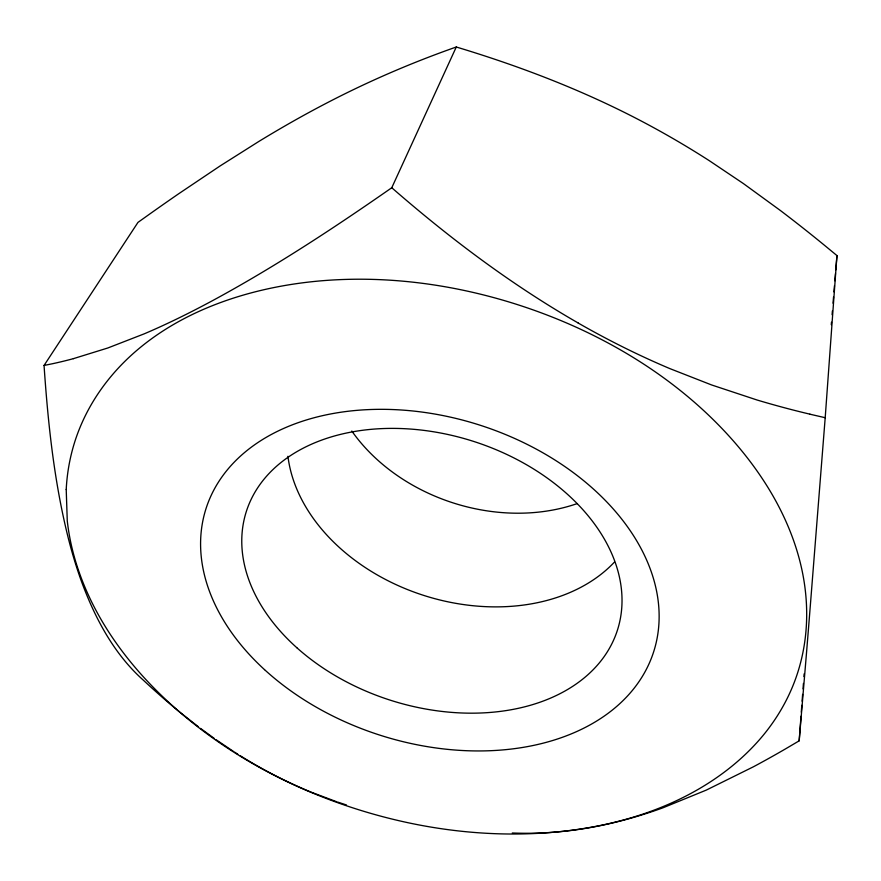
<?xml version="1.0" encoding="UTF-8"?>
<svg xmlns="http://www.w3.org/2000/svg" width="881" height="881" viewBox="0 0 881 881"><rect width="100%" height="100%" fill="white"/><g stroke="black" fill="none" stroke-linecap="round" stroke-linejoin="round"><path stroke-width="1.32" d="M512.302 832.986C538.643 834.076 565.073 832.093 591.008 827.435A350.142 194.822 -35.5 0 0 653.383 811.181A355.362 197.223 -35.5 0 0 662.919 807.822L706.254 790.114L753.31 766.844A545.879 275.511 -34.7 0 0 785.478 748.905L799.177 740.833L806.732 650.189A407.451 1.255 -85.6 0 0 810.355 605.247L825.2 417.715L836.95 255.567L824.054 244.94A1211.254 970.862 37.3 0 0 780.368 210.493L743.3 183.501L709.436 160.771A566.637 347.72 35.8 0 0 633.318 116.898C576.736 87.946 517.092 65.315 456.281 47.001C411.262 62.826 367.333 81.779 325.056 103.903A539.624 170.496 -40.3 0 0 267.461 136.236A552.376 175.484 -40.3 0 0 258.86 141.445L220.151 165.914L178.513 193.875A1348.745 578.002 -45.3 0 0 150.078 213.764L137.965 222.397L44.05 365.45C48.037 423.728 54.193 482.116 68.476 538.875A375.901 136.335 -87.6 0 0 81.448 581.361C94.906 617.955 113.891 653.977 143.383 680.22A510.385 332.478 33.4 0 0 179.856 712.189L198.478 726.836M799.177 740.833L800.994 716.231M801.303 712.134L801.809 705.296M802.106 701.199L802.613 694.36M803.02 688.898L803.428 683.425M803.935 676.586L804.133 673.855M831.279 324.693L831.488 322.204M832.093 314.737L832.402 310.872M834.461 285.719L833.955 291.908M834.869 280.797L835.474 273.495M835.772 269.872L836.95 255.567M833.03 303.218L833.547 296.919M73.398 358.655L107.801 347.995L144.187 333.855A424.378 104.277 -37.2 0 0 152.887 330.078A417.99 102.956 -37.3 0 0 217.144 298.152C277.614 265.082 335.254 227.111 391.77 187.741L456.281 47.001M44.05 365.45L52.431 363.743A679.438 153.404 -35.9 0 0 73.398 358.666M825.2 417.715L809.903 414.191M346.464 804.97L337.687 802.084M336.586 801.699L311.511 792.294A336.784 236.648 32.8 0 1 242.176 756.933L239.984 755.557M578.189 322.997C511.454 284.706 449.706 238.244 391.77 187.741M234.511 752.088L237.782 754.18M233.421 751.394L216.241 739.809M214.127 738.311L200.549 728.4M809.892 414.158A657.281 284.123 32 0 1 757.087 400.018L711.573 384.942L669.868 368.61A434.718 204.888 33.4 0 1 578.178 323.03M614.542 561.979A181.684 134.738 17.7 0 1 423.067 595.193A181.684 134.738 17.7 0 1 287.933 456.281M577.143 503.613A170.231 132.756 17.7 0 1 351.805 431.029M66.218 489.495L67.264 520.792A385.449 269.267 17.5 0 0 92.153 602.934C105.808 630.389 123.847 655.497 144.528 678.084A385.889 269.894 17.6 0 0 218.07 741.714C245.755 760.876 275.456 777.086 306.379 790.389A386.065 270.137 17.7 0 0 403.685 821.775C436.569 829.076 470.168 833.272 503.866 833.933A385.9 269.894 17.8 0 0 600.897 825.365C630.95 819.187 660.354 809.386 687.598 795.18A385.46 269.278 17.9 0 0 756.206 743.344C775.027 722.838 789.607 698.391 797.955 671.807A384.909 268.518 17.9 0 0 804.617 585.017C799.926 551.792 787.427 520.043 770.291 491.323A384.457 267.89 17.8 0 0 694.173 402.044C660.849 373.115 623.23 349.328 583.343 330.518A384.292 267.659 17.7 0 0 452.14 288.032C408.685 279.85 364.139 277.075 320.056 280.918A384.457 267.89 17.6 0 0 205.449 308.537C174.504 321.719 145.552 340.099 121.996 364.238A384.898 268.496 17.5 0 0 75.887 438.408C70.315 454.882 67.077 472.117 66.218 489.495M296.776 647.678A194.8 135.927 17.7 0 0 615.29 636.126A194.8 135.927 17.7 0 0 383.642 428.54A194.8 135.927 17.7 0 0 296.776 647.678M264.52 669.637A234.996 162.864 17.7 0 0 650.123 661.312A234.996 162.864 17.7 0 0 374.987 409.39A234.996 162.864 17.7 0 0 264.52 669.637"/></g></svg>
